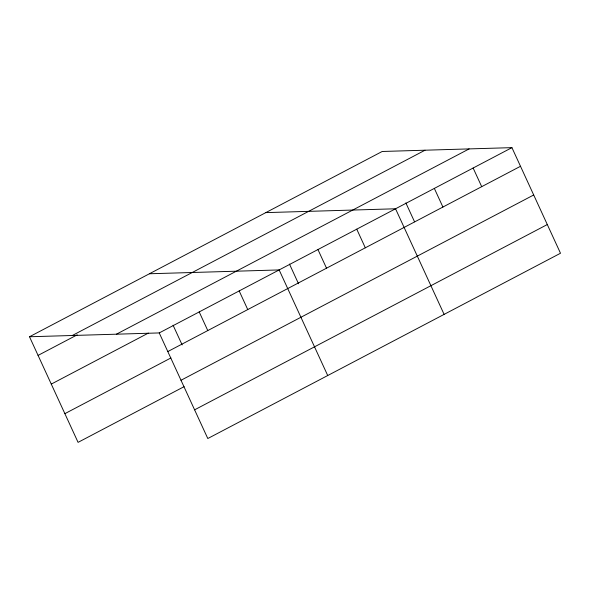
<?xml version="1.0" encoding="UTF-8"?>
<svg xmlns="http://www.w3.org/2000/svg" width="590" height="590" viewBox="0 0 590 590"><rect width="100%" height="100%" fill="white"/><g stroke="black" fill="none" stroke-linecap="round" stroke-linejoin="round"><path stroke-width="0.89" d="M29.5 336.757L382.202 151.475L511.928 147.64L560.5 253.243L207.798 438.525L159.234 332.93L29.5 336.757L78.072 442.36L184.117 386.649M72.312 335.496L425.014 150.214M38.07 355.401L77.231 334.832M116.422 334.191L469.116 148.909M51.271 384.097L148.348 333.099M159.234 332.93L511.928 147.64M167.803 351.566L520.505 166.284M64.87 413.664L170.923 357.953M181.005 380.262L533.699 194.98M194.604 409.829L547.299 224.547M265.81 212.621L395.543 208.786L444.108 314.382M149.418 273.767L279.151 269.932L327.716 375.528M473.136 168.025L481.706 186.661M434.336 188.402L442.913 207.046M405.861 202.916L414.549 221.803M356.744 229.171L365.313 247.807M317.944 249.548L326.521 268.192M289.469 264.062L298.533 283.775M239.179 290.929L247.748 309.566M199.206 311.926L207.776 330.57M173.077 325.208L182.148 344.914"/></g></svg>
